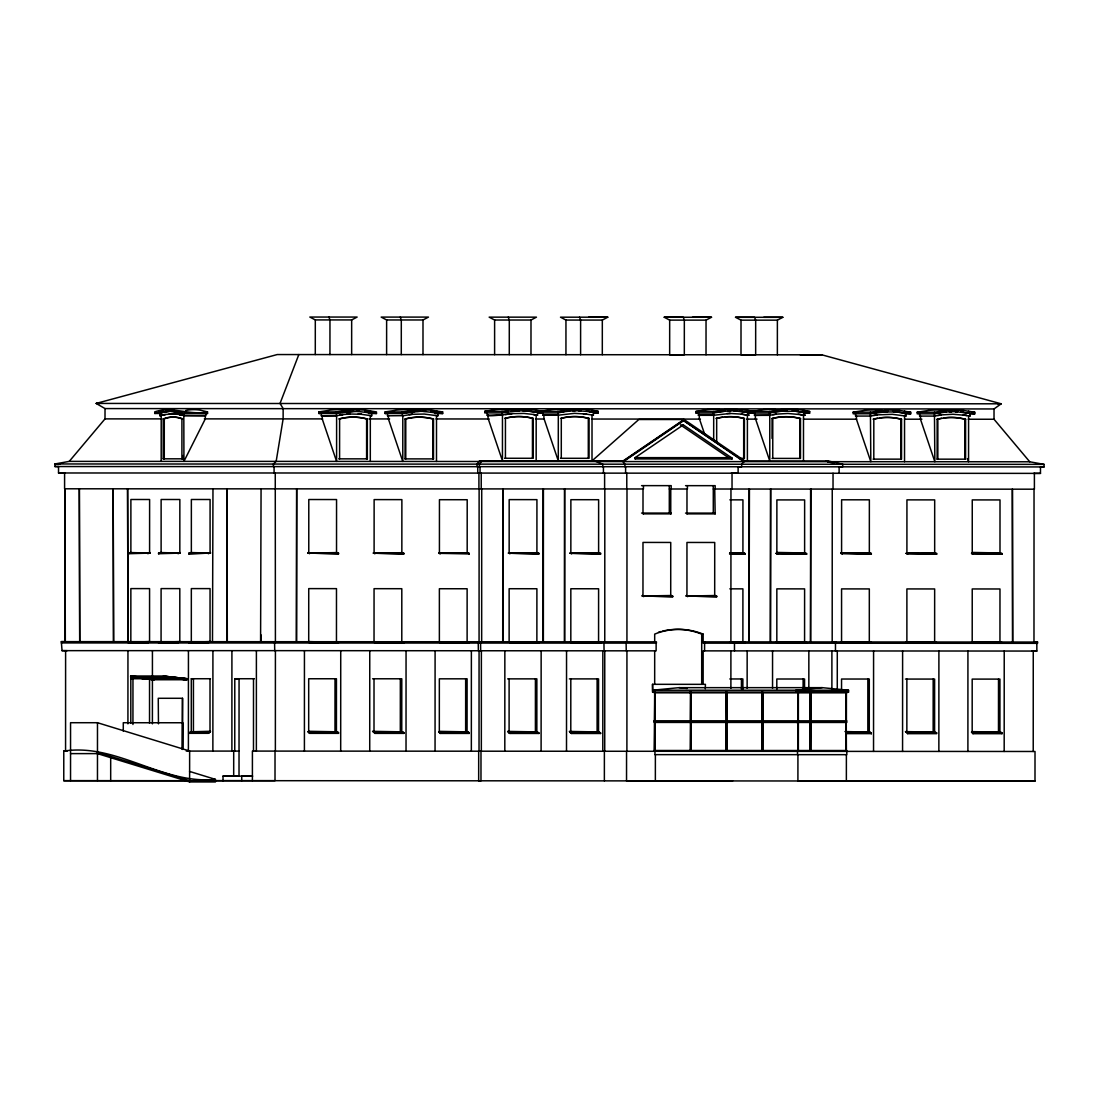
<?xml version="1.0" encoding="UTF-8"?>
<svg xmlns="http://www.w3.org/2000/svg" width="1099" height="1099" viewBox="0 0 1099 1099"><rect width="100%" height="100%" fill="white"/><g stroke="black" fill="none" stroke-linecap="round" stroke-linejoin="round"><path stroke-width="1.5" d="M58.371 466.539L54.95 466.539L54.95 463.957L69.251 461.388L276.165 461.388L1029.749 461.786L1044.05 464.369L1044.05 466.938L1040.629 466.938M65.363 472.982L58.522 472.982L58.522 466.539M67.163 650.663L62.039 650.649L61.324 641.637L65.61 641.637M186.844 780.757L63.769 780.688L63.783 751.084C116.961 742.883 162.638 784.782 215.418 779.37L215.418 781.952L189.619 781.939L97.468 753.612L70.542 753.612M64.594 472.982L64.594 488.794L479.123 488.904L479.068 641.747M64.896 641.637L64.951 488.794L65.322 641.637M65.569 751.084L65.61 650.649M70.542 780.647L70.556 722.716L97.481 722.716L189.632 751.029L189.619 781.939M97.468 780.647L97.481 722.716M69.251 461.388L105.009 418.884L105.023 408.581L96.163 403.429L277.223 354.551L821.846 354.826L1001.175 403.8L994.018 408.952L105.023 408.581M110.683 780.661L110.683 756.991M123.28 731.055L123.28 722.73L182.874 722.757L182.874 749.408M127.924 723.843L127.951 650.649M128.24 642.05L128.24 642.819L147.829 642.833L149.986 641.651L128.24 642.05L149.986 641.651M128.281 553.731L130.438 552.55L150.027 553.099L128.281 553.731L130.438 552.55M163.353 676.132L186.844 678.715L163.627 676.132L130.671 676.132L130.671 677.135L154.148 679.731L154.148 678.715L153.887 679.745L186.844 679.731L186.844 678.715L163.627 676.132L163.353 677.135L186.844 679.731L163.353 677.135M130.808 723.224L130.822 678.742L149.972 678.729M130.836 641.637L130.863 588.597L149.574 588.611L149.56 641.651M130.877 552.55L130.891 499.496L149.615 499.509L149.588 552.563M130.671 676.132L134.023 676.503L130.671 676.132L132.045 676.132L132.045 677.163L153.887 679.745L130.671 677.135L163.627 677.163L185.47 679.745L185.47 678.715L153.887 678.715M132.938 724.488L132.965 678.742L130.822 678.742M147.857 553.745L150.027 552.563M149.533 723.211L149.546 678.729M152.404 723.843L152.431 650.649M161.567 413.471L154.739 413.458L154.739 411.864C172.076 405.792 189.797 415.683 207.519 411.878L207.519 413.471L181.926 413.458L170.263 411.273L170.263 409.68M158.462 723.829L158.256 698.291L182.516 698.291L182.489 749.381M158.476 642.05L158.476 642.819L178.065 642.833L180.236 641.651L158.476 642.05L180.236 641.651M158.517 553.731L160.674 552.55L180.263 553.099L158.517 553.731L160.674 552.55M158.764 410.751L158.764 412.345L154.739 413.458M159.891 415.752L165.18 414.584L159.891 415.752L159.891 413.018L169.905 411.273L158.764 412.345L162.322 412.345M161.072 641.637L161.1 588.597L179.81 588.611L179.796 641.651M161.113 552.55L161.127 499.496L179.851 499.509L179.824 552.563M161.196 461.388L161.21 415.573M162.556 410.037L162.556 411.63L166.1 411.63M164.287 418.898L164.273 458.819L163.202 458.819L163.215 418.898A78.51 43.905 -90 0 1 181.926 418.898L182.997 418.898A78.51 43.905 -90 0 0 164.287 418.898L163.215 418.898M163.627 677.163L163.627 676.132M166.361 409.68L166.361 411.273L173.807 411.273L170.263 411.273M174.054 410.037L174.054 411.63L180.14 412.111M177.846 410.751L177.846 412.345L180.209 412.345M178.093 553.745L180.263 552.563M181.926 413.458L181.926 411.864M181.926 418.898L181.912 458.819L182.983 458.819L182.983 455.494M182.283 749.381L182.516 698.291M188.396 751.084L188.437 650.649M188.712 733.321L190.855 731.783L210.431 731.769L208.302 733.308L188.712 733.321L194.111 732.319M188.726 642.05L188.726 642.819L208.302 642.833L210.472 641.651L188.726 642.05L210.472 641.651M188.753 553.731L190.924 552.55L210.5 553.099L188.753 553.731L210.5 553.099M210.458 678.729L191.308 678.742L191.281 731.783L210.431 731.261M191.322 641.637L191.336 588.597L210.06 588.611L210.033 641.651M191.35 552.55L191.363 499.496L210.088 499.509L210.074 552.563M193.424 731.275L193.438 678.742L191.308 678.742M181.541 415.092L182.255 415.092L179.247 414.584L183.945 415.573L205.293 415.587L205.293 418.884L183.931 461.388L183.821 413.018L207.519 413.471M183.945 415.573L205.884 415.765L205.884 413.032M208.302 733.308L210.431 731.769M208.329 553.745L210.5 552.563M210.005 731.769L210.019 678.729M212.492 641.637L212.972 488.794M212.876 751.084L212.918 650.649M223.015 780.688L223.015 776.128L252.633 776.141M226.889 641.637L226.944 488.794L227.314 641.637M231.889 751.084L231.916 650.649M233.689 776.141L233.702 751.084M234.76 751.084L234.788 678.742L254.377 678.729M241.725 780.688L241.739 776.128L252.413 776.141M252.399 780.688L252.413 751.084L1035.011 751.482L1034.997 781.101L823.755 781.101M253.484 751.084L253.512 678.729M256.369 751.084L256.397 650.649M260.587 641.637L261.067 488.794M261.012 641.637L261.012 634.851M273.39 466.539L273.39 463.957L276.165 461.388L283.13 418.884L283.144 408.581L280.039 403.429L298.832 354.551M274.077 466.539L274.077 472.982L478.917 473.092L478.917 488.904L481.719 488.904L481.664 641.747M274.571 641.637L274.709 650.649L479.068 650.759L479.027 751.194M275.025 751.084L275.011 780.688L214.8 780.688M275.368 751.084L275.409 650.649L62.039 650.649M275.409 642.929L275.258 472.982L58.522 472.982M296.332 641.651L296.675 488.808L296.62 641.651M304.409 751.098L304.437 650.677M308.036 731.797L309.478 733.349L338.506 733.349L338.506 732.58L337.077 731.797L308.036 731.797L309.478 732.58L338.506 732.58M308.077 641.665L338.506 642.104L338.506 642.874L309.465 642.846L308.077 641.665L338.506 642.104M308.132 553.099L337.173 552.591L338.561 553.772L308.132 553.099L338.561 553.772M308.682 731.797L308.695 678.756L336.445 678.756L336.431 731.797L308.874 731.288M308.709 641.665L308.737 588.611L336.486 588.638L336.459 641.692M308.778 552.563L308.792 499.523L336.555 499.55L336.528 552.591M309.478 733.349L309.478 732.58M309.533 553.745L308.132 552.563M315.289 354.565L315.303 319.919L309.822 317.048L357.134 317.062L351.666 319.933L315.303 319.919M368.632 413.512L376.476 413.512L376.476 411.919L364.882 410.078L353.466 409.721L353.466 411.314L336.184 413.499L318.93 413.499L318.93 411.905L330.552 410.064A131.468 108.993 90 0 1 347.6 410.078L350.402 410.435M339.605 415.134L342.998 414.611L336.225 415.779L321.334 415.779L321.334 413.045L338.616 412.606M322.213 415.614L322.213 418.898L336.596 461.429L336.61 415.614L321.334 415.779M329.947 354.565L329.961 319.919L328.903 317.048M334.989 731.288L335.016 678.756M353.466 409.721L336.184 411.905L336.61 415.614M337.077 731.797L338.506 733.349M339.605 418.939L339.591 458.846L338.863 458.846L367.327 458.86L367.341 418.953A78.51 65.088 -90 0 0 339.605 418.939L338.877 418.939A78.51 65.088 -90 0 1 366.613 418.953L367.341 418.953M340.69 751.112L340.731 650.69M342.215 410.779L342.215 412.372L339.811 412.372L359.249 411.314L359.249 409.721M347.834 410.064L347.82 411.672L345.429 411.672M351.653 354.579L351.666 319.933M364.882 410.078L364.882 411.672L376.476 413.512M366.613 418.953L366.599 458.86L367.327 458.86M369.731 751.125L369.759 650.704M370.308 461.443L370.322 415.628L371.696 415.793L371.696 413.059L356.845 411.314M370.5 410.792L370.5 412.386L368.096 412.386M373.358 731.838L374.8 733.376L403.841 733.376L403.841 732.607L402.399 731.838L373.358 731.838L374.8 732.607L403.841 732.607M373.399 641.72L403.828 642.159L403.828 642.929L374.786 642.901L373.399 641.72L403.828 642.159M373.468 553.195L402.495 552.687L403.896 553.869L373.468 553.195L403.896 553.869M374.017 678.784L374.003 731.838L372.561 731.316L401.753 731.838L401.781 678.784L372.588 678.784M374.031 641.72L374.058 588.679L401.808 588.707L401.794 641.747M374.1 552.66L374.127 499.605L401.877 499.633L401.849 552.687M374.8 733.376L374.8 732.607M374.855 553.841L373.468 552.66M434.819 413.554L442.663 413.554L442.663 411.96L431.055 410.119L419.639 409.748L419.639 411.342L402.371 413.526L385.103 413.526L385.103 411.933L396.725 410.106A131.468 108.993 90 0 1 413.787 410.119L416.59 410.477M386.614 354.606L386.628 319.96L381.161 317.089L428.473 317.103L422.991 319.974L386.628 319.96M387.521 415.82L388.4 415.642L388.4 418.939L402.784 461.456L402.797 415.642L387.521 415.82L387.521 413.087L404.803 412.633M400.311 731.316L400.338 678.784M401.286 354.606L401.3 319.96L400.228 317.089M409.171 414.653L412.578 414.282L402.399 415.82L402.371 411.933L419.639 409.748M403.841 733.376L402.399 731.838M433.501 458.901L405.05 458.887L405.064 418.966L405.778 418.966A78.51 65.088 -90 0 1 433.514 418.98L433.501 458.901L432.786 458.901L432.8 418.98L433.514 418.98M405.778 418.966L405.765 458.887L405.05 458.887M406.026 751.153L406.053 650.718M408.388 410.82L408.388 412.413L405.998 412.413L414.007 411.699L414.007 410.106M422.991 354.62L422.991 319.974M425.423 409.748L425.423 411.356L417.249 411.342M431.055 410.119L431.055 411.713L442.663 413.554M435.053 751.166L435.094 650.745M436.495 461.47L436.509 415.669L437.869 415.834L437.869 413.1L423.033 411.356M436.674 410.834L436.674 412.427L434.284 412.427M438.693 731.865L440.122 733.418L469.163 733.418L469.163 732.648L467.721 731.865L438.693 731.865L440.122 732.648L469.163 732.648M438.721 641.789L467.748 641.816L438.721 641.789L469.149 642.228L469.149 642.997L440.122 642.97L440.122 642.187M438.789 553.292L467.817 552.77L469.218 553.951L438.789 553.292L469.218 553.182M439.325 731.865L439.353 678.825L467.102 678.825L467.075 731.865L439.518 731.357M439.366 641.789L439.38 588.734L467.13 588.762L467.116 641.816M439.421 552.742L439.449 499.702L467.199 499.729L467.185 552.77M440.122 733.418L440.122 732.648M440.177 553.923L438.789 552.742M465.646 731.357L465.66 678.825M467.721 731.865L469.163 733.418M467.817 552.77L469.218 553.951M471.347 751.18L471.375 650.759M477.048 466.649L477.048 464.066L479.604 460.824L623.188 460.879L684.045 419.502L744.861 460.948L744.545 461.621L683.317 420.395L622.79 461.553L624.919 464.135L624.919 466.704L1044.05 466.938M477.749 466.649L477.735 473.078L481.225 473.092L481.225 488.904L643.437 488.973L643.437 485.634M478.23 641.747L478.367 650.759L481.376 650.759L481.335 751.194M478.683 751.194L478.669 780.798L480.977 780.798L480.991 751.194M479.356 466.649L479.356 464.066L482.131 460.824M480.043 466.649L480.043 473.078L626.787 473.147L626.787 488.973M480.538 641.747L480.675 650.759L656.13 650.842L656.13 643.121M512.038 409.377A131.468 108.993 90 0 0 496.391 409.487L484.769 411.314L484.769 412.908L502.037 412.908L519.305 410.724L519.305 409.13L536.339 410.215L542.329 411.328L542.329 412.936L525.088 410.738L511.269 411.081L513.673 411.081L513.673 409.487L519.305 409.13M505.444 414.543C527.671 411.479 487.091 417.565 487.187 415.188L487.187 412.455M488.066 415.024L488.066 418.307L502.449 460.838L502.463 415.024L487.187 415.188M494.605 354.661L494.619 320.015L489.151 317.144L536.463 317.158L530.996 320.029L494.619 320.015M513.673 409.487L502.037 411.314L502.463 415.024M502.724 641.761L502.779 488.918M503.012 641.761L503.067 488.918M504.812 751.194L504.853 650.773M505.43 458.269L505.444 418.348A78.51 65.088 -90 0 1 533.18 418.362L533.166 458.283L504.716 458.269M508.054 410.202L508.054 411.795L503.26 412.235M508.452 732.442L537.48 731.907L538.922 733.445L509.895 733.445L508.452 732.442L537.48 732.442L538.922 733.445M508.48 641.761L537.521 641.789L508.48 641.761L538.908 642.201L538.908 642.97L509.881 642.942L509.881 642.173M508.521 553.209L537.548 552.701L538.95 553.882L508.521 553.209L538.95 553.882M509.112 678.866L509.098 731.907L507.656 731.385L536.848 731.907L536.861 678.866L507.669 678.866M509.125 641.761L509.139 588.721L536.903 588.748L536.875 641.789M509.153 552.673L509.18 499.619L536.93 499.647L536.916 552.701M509.277 354.661L509.29 320.015L508.219 317.144M509.895 733.445L508.452 731.907M509.909 553.855L508.521 552.673M525.088 410.738L525.088 409.13M530.735 409.501L530.721 411.095L522.698 410.738M530.982 354.675L530.996 320.029M532.452 458.283L532.466 418.362L533.18 418.362M535.405 731.385L535.419 678.866M536.161 460.852L536.175 415.037L533.674 414.557L537.535 415.216L537.535 412.482L528.331 411.095M536.339 410.215L536.339 411.809L533.949 411.809M541.106 751.221L541.148 650.8M543.071 641.789L543.126 488.945M583.212 413.691L586.619 414.076L574.434 413.348L557.921 415.23L543.03 415.23L543.03 412.496M543.359 641.789L543.414 488.945M543.909 415.051L543.909 418.348L558.292 460.866L558.306 415.051L543.03 415.23M593.474 412.963L598.172 412.963L598.172 411.369C584.943 408.416 571.109 408.43 557.88 411.342L558.306 415.051M561.287 458.297L561.301 418.376A78.51 65.088 -90 0 1 589.037 418.389L589.023 458.31L560.559 458.297M563.911 410.229L563.911 411.823L557.88 412.936L537.617 412.936M564.419 641.789L564.474 488.945M564.707 641.789L564.762 488.945M565.944 354.702L565.958 320.056L560.49 317.185L607.788 317.199L602.321 320.07L565.958 320.056M566.507 751.235L566.548 650.814M559.116 412.262L569.516 411.108L569.516 409.515M570.147 732.484L599.175 731.934L600.617 733.486L571.59 733.486L570.147 732.484L599.175 732.484L600.617 733.486M570.175 641.802L571.576 642.984L600.603 643.011L599.216 641.83L570.175 641.802L595.795 642.365M570.216 553.278L599.243 552.77L600.645 553.951L570.216 553.278L600.645 553.951M570.807 678.894L570.793 731.934L569.351 731.426L598.543 731.934L598.557 678.894L569.364 678.894M570.821 641.802L570.834 588.748L598.598 588.776L598.57 641.83M570.848 552.728L570.876 499.688L598.625 499.715L598.612 552.77M571.59 733.486L570.147 731.934M571.604 553.91L570.216 552.728M575.162 409.158L575.162 410.765L567.125 411.108L569.516 411.108M580.602 354.702L580.615 320.056L579.558 317.185M580.945 409.171L580.945 410.765L572.758 410.751M586.578 409.529L586.578 411.122L598.172 412.963M588.295 458.31L588.308 418.389L589.037 418.389M592.196 410.243L592.196 411.837L578.541 410.765M684.045 419.502L638.835 419.502L592.004 460.879L592.018 415.079L593.391 415.243L593.391 412.51L589.792 411.837M597.1 731.426L597.114 678.894M602.307 354.716L602.321 320.07M602.802 751.249L602.843 650.828M603.433 473.147L603.433 466.704L54.95 466.539M603.928 641.816L604.065 650.828M604.368 780.867L604.381 751.249M604.615 488.973L604.615 473.147M604.725 751.249L604.766 650.828M604.766 641.816L604.821 488.973M626.238 650.828L626.1 641.816M626.554 751.249L626.54 780.867L732.635 780.922M626.897 751.249L626.938 650.828M626.938 641.816L626.993 488.973M732.016 458.984L635.167 458.929L635.167 457.637L683.317 424.901L731.439 457.692L732.016 458.984L732.016 457.692L635.167 457.637M635.744 457.637L635.167 458.929M642.324 596.015L671.365 595.507L672.753 596.688L642.324 596.015L672.753 596.688M642.97 595.479L642.984 542.425L670.733 542.453L670.72 595.507M643.011 488.973L642.997 513.851L671.187 513.865L671.187 513.082L641.555 513.068M643.423 513.851L643.423 513.068M643.726 596.647L642.324 595.466M652.545 692.04L652.545 684.32L652.682 690.213L679.045 687.658L822.176 687.658L848.538 690.241L848.538 692.068L652.545 692.04L654.674 692.04L654.221 751.263L654.221 750.493L846.024 750.521L846.038 722.455L796.569 722.455M846.051 692.837L846.038 720.903L654.235 720.889L654.235 722.428L798.217 722.428M654.248 692.04L654.248 692.81L846.834 692.837L846.834 692.068M654.647 750.493L654.812 722.428M654.661 720.889L654.812 692.81M654.674 684.32L654.688 650.842M654.688 641.83L654.688 634.109A92.289 76.518 90 0 1 703.154 634.137L703.154 643.149L1037.552 643.327L1037.552 642.05L703.154 641.857L704.885 641.857L704.885 643.149M654.949 751.263L654.949 754.642L846.807 754.67L846.807 750.521L845.818 750.521M655.004 750.493L655.018 722.428M655.018 720.889L655.031 692.81M655.073 751.263L655.1 692.04M655.361 780.881L655.375 754.642M669.305 513.082L669.318 485.648M669.676 320.111L669.662 354.757L684.32 354.757L684.334 320.111L683.276 317.24L664.208 317.24L669.676 320.111L706.039 320.125L711.52 317.254L664.208 317.24M670.747 513.865L670.761 489M671.187 489L671.187 485.648L641.569 485.634M686.298 596.043L715.339 595.521L716.727 596.702L686.298 596.043L716.727 596.702M686.944 595.493L686.957 542.453L714.721 542.48L714.693 595.521M685.529 513.096L715.161 513.109L715.161 513.879L686.971 513.865L686.985 489M687.411 513.096L686.971 513.865M687.411 485.662L687.411 489L669.318 489M687.699 596.675L686.298 595.493M690.076 751.263L690.076 750.493M690.09 722.428L690.09 720.889L691.092 720.889L691.092 692.81M690.103 692.81L690.103 692.04M690.364 750.493L690.515 721.658M690.378 720.889L690.529 692.81M690.57 750.493L690.667 722.428M690.584 720.889L690.667 692.81M690.928 751.263L690.955 692.04M691.079 750.493L691.092 722.428M736.33 409.24L736.33 410.847L733.926 410.847L753.557 413.045L753.557 411.452L747.581 410.325L730.547 409.24L724.9 409.597L724.9 411.191L713.265 413.018L695.997 413.018L696.01 411.424L707.619 409.597A131.468 108.993 90 0 1 719.048 409.24M726.892 413.526L730.313 413.43L713.306 415.312L698.414 415.312L698.414 412.578L695.997 413.018M713.677 440.589L713.691 415.134L699.294 415.134L699.294 418.431L704.624 434.174M701.698 684.347L701.712 634.137A92.289 76.518 90 0 0 662.518 631.142M703.14 684.347L703.154 650.869L1036.838 651.061L1036.838 643.327M704.583 650.869L704.596 643.149M705.27 688.771L705.421 684.347L652.545 684.32M706.025 354.771L706.039 320.125M713.292 513.109L713.292 485.676M724.9 409.597L713.265 411.424L713.691 415.134M714.735 489.014L715.161 513.879M715.161 489.014L715.174 485.676L685.542 485.662M716.672 441.743L716.685 418.458A78.51 65.088 -90 0 1 744.421 418.472L744.394 458.393L738.789 458.393M719.296 410.312L719.296 411.905L714.501 412.345M725.931 751.263L725.931 750.493M725.944 722.428L725.944 720.889L726.947 720.889M725.958 692.81L725.958 692.04M726.219 750.493L726.233 722.428M726.233 720.889L726.233 692.81M726.425 750.493L726.37 722.428M726.439 720.889L726.384 692.81M726.645 750.493L726.521 722.428M726.659 720.889L726.521 692.81M726.782 751.263L726.81 692.04M716.891 411.905L730.547 410.834L730.547 409.24M730.89 688.331L730.904 650.883M730.904 641.871L730.959 489.028M732.03 489.028L732.03 473.202M734.475 650.883L734.475 643.162M735.19 643.162L735.19 641.871L730.079 641.871M738.116 466.773L738.116 473.202L625.606 473.147L625.619 466.704L602.747 466.704L602.747 464.135L594.532 460.879M741.014 320.152L741.001 354.798L755.659 354.798L755.672 320.152L754.615 317.281L735.533 317.281L741.014 320.152L777.378 320.152L782.845 317.295L735.533 317.281M741.427 689.142L741.427 678.962M741.962 409.611L741.962 411.205L739.558 411.205L748.776 412.592L748.762 415.326L741.509 414.158L748.762 415.326M742.869 689.238L742.869 678.962L729.818 678.962M742.883 641.898L742.91 588.858L729.846 588.844M742.924 552.921L742.938 499.866L729.873 499.853M743.528 642.448L729.818 641.885M743.556 552.921L744.957 554.102L743.556 552.921L729.86 552.907M743.68 458.393L743.693 418.472A78.51 65.088 -90 0 0 725.175 416.864M743.528 641.898L744.916 643.08L732.964 643.066M747.141 688.345L747.155 650.896M747.389 460.962L747.402 415.161M747.581 410.325L747.567 411.919L745.177 411.919M749.133 489.041L749.078 641.885L749.422 489.041M772.776 414.68L776.169 414.172L769.396 415.34L754.505 415.34L754.505 412.606L752.101 413.045M755.384 415.161L755.384 418.458L769.767 460.976L769.781 415.161L754.505 415.34M761.786 751.263L761.786 750.493M761.799 722.428L761.799 720.889L762.802 720.889L762.802 692.81M761.813 692.81L761.813 692.04M762.074 750.493L762.088 722.428M762.088 720.889L762.088 692.81M762.28 750.493L762.363 722.428M762.294 720.889L762.376 692.81M762.637 751.263L762.665 692.04M762.788 750.493L762.802 722.428M803.383 413.073L809.661 413.073L809.661 411.479C796.432 408.526 782.598 408.54 769.355 411.452L769.781 415.161M770.481 489.055L770.426 641.898L770.77 489.055M772.048 438.446L772.061 418.499L772.776 418.499A78.51 65.088 -90 0 1 800.512 418.513L800.498 458.42L772.034 458.407M772.542 688.359L772.556 650.91M772.762 458.407L772.776 418.499M775.386 410.339L775.386 411.933L769.355 413.045L747.279 413.045M776.182 642.448L805.224 641.94L806.611 643.121L777.584 643.08L776.182 641.898M776.224 553.498L805.251 552.976L806.652 554.157L776.224 553.498L806.652 554.157M776.814 689.265L776.814 679.003L804.564 679.003L804.564 689.265M776.828 641.912L776.842 588.858L804.605 588.885L804.578 641.94M776.856 552.948L776.883 499.908L804.633 499.935L804.619 552.976L777.048 552.44M777.364 354.812L777.378 320.152M777.611 554.13L776.224 552.948M781.004 409.625L781.004 411.218L770.591 412.386M772.982 411.933L786.637 410.875L786.637 409.268M792.42 409.281L792.42 410.875L809.661 413.073M797.503 754.642L797.503 750.493L798.204 750.493M797.503 722.428L798.217 720.889M797.517 692.81L797.517 692.04M797.929 754.642L797.915 780.881L846.367 780.908L846.381 754.67M797.929 751.263L797.943 692.04M797.998 750.493L798.011 722.428M798.011 720.889L798.011 692.81M798.053 409.639L798.053 411.232L778.6 411.218M798.355 751.263L798.369 692.04M799.77 458.42L799.784 418.513L800.512 418.513M803.122 689.169L803.122 679.003M803.479 461.003L803.493 415.188L804.866 415.353L804.866 412.62L795.662 411.232M803.671 410.353L803.671 411.946L801.267 411.946M808.837 688.386L808.85 650.938M810.251 751.29L810.265 692.068M810.32 750.521L810.403 722.455M810.334 720.903L810.416 692.837M810.609 489.082L810.554 641.926L810.897 489.082M810.526 750.521L810.609 722.455M810.54 720.903L810.622 692.837M810.815 750.521L810.828 722.455M810.828 720.903L810.842 692.837M811.103 751.29L811.103 750.521M811.117 692.837L811.117 692.068M741.701 460.962L828.399 461.003L842.699 464.259L842.699 466.841L840.392 466.841M831.888 690.103L831.902 650.951M832.19 641.94L832.245 489.096M833.028 489.096L833.042 473.271M835.474 650.951L835.474 643.217M836.202 643.217L836.202 641.94L833.894 641.94M837.273 690.103L837.287 650.951M839.114 473.271L839.114 466.841M840.914 642.489L869.955 641.967L871.342 643.149L842.315 643.121L840.914 641.94M840.955 553.388L869.982 552.879L871.383 554.061L840.955 553.388L871.383 554.061M841.546 691.01L841.546 679.031L869.295 679.031L869.282 732.085L844.98 731.563M841.559 641.94L841.573 588.899L869.323 588.927L869.309 641.967M841.587 552.852L841.614 499.798L869.364 499.825L869.336 552.879M842.342 554.02L840.955 552.838M845.955 751.29L845.983 692.068M846.409 692.837L846.395 720.903M881.81 410.367A131.468 108.993 90 0 0 864.762 410.353L853.14 412.18L853.14 413.774L870.408 413.774L887.676 411.589L887.676 409.996L899.092 410.367L910.7 412.207L910.7 413.801L904.422 413.801M873.815 415.408L877.208 414.9L870.435 416.068L855.558 416.068L855.558 413.334M867.839 731.563L867.853 679.031M869.913 732.085L871.356 733.624L869.913 732.085L846.422 732.085M870.408 413.774L870.408 412.18L887.676 409.996M873.54 751.4L873.581 650.965M873.801 459.135L873.815 419.214A78.51 65.088 -90 0 1 901.551 419.227L901.537 459.148L873.087 459.135M876.425 412.661L876.425 411.067M882.044 410.353L882.044 411.946L875.436 412.482M893.46 409.996L893.46 411.603L910.7 413.801M899.092 410.367L899.092 411.96L879.64 411.946M900.823 459.148L900.837 419.227A78.51 65.088 -90 0 0 879.997 417.867M902.567 751.414L902.609 650.993M904.532 461.717L904.546 415.917L905.906 416.081L905.906 413.348L896.702 411.96M904.711 411.081L904.711 412.674L902.32 412.674M906.208 732.113L907.65 733.665L936.678 733.665L936.678 732.896L935.235 732.113L906.208 732.113L907.65 732.896L936.678 732.896M906.235 642.517L935.276 642.008L936.664 643.19L907.637 643.162L906.235 641.981M906.277 553.456L935.304 552.934L936.705 554.116L906.277 553.456L936.705 554.116M906.867 679.072L906.854 732.113L905.411 731.604L934.603 732.113L934.617 679.072L905.425 679.072M906.881 641.981L906.895 588.927L934.658 588.954L934.631 642.008M906.909 552.907L906.936 499.866L934.686 499.894L934.672 552.934M907.664 554.088L906.277 552.907M907.65 733.665L907.65 732.896M945.854 410.394A131.468 108.993 90 0 0 928.806 410.38L917.184 412.221L917.184 413.815L934.452 413.815L946.088 411.988L946.088 410.38L951.72 410.037L963.136 410.394L974.744 412.235L974.744 413.828L970.032 413.828M937.859 415.449L941.252 414.927L934.48 416.095L919.602 416.095L919.602 413.361M933.161 731.604L933.175 679.072M946.088 410.38L934.452 412.221L934.851 461.745L920.467 419.214L920.481 415.93L919.602 416.095M937.145 419.255L937.859 419.255A78.51 65.088 -90 0 1 965.595 419.269L965.581 459.176L937.131 459.162L937.145 419.255A78.51 65.088 -90 0 1 941.719 418.252M937.859 419.255L937.845 459.162L937.131 459.162M938.862 751.428L938.903 651.006M940.469 411.095L940.469 412.688L934.48 413.361M940.881 412.345L951.72 411.63L951.72 410.037M974.744 413.828L955.113 411.63L957.504 411.63L957.504 410.037M963.136 410.394L963.136 411.988L960.746 411.988L969.95 413.375L969.95 416.109L968.59 415.944L968.562 461.759L967.505 458.613M944.041 417.908A78.51 65.088 -90 0 1 964.881 419.269L964.867 459.176L965.581 459.176M967.903 751.441L967.931 651.02M968.755 411.108L968.755 412.702L966.364 412.702M971.53 732.154L972.972 733.692L1002 733.692L1002 732.923L1000.571 732.154L971.53 732.154L972.972 732.923L1002 732.923M971.571 642.544L1000.598 642.022L1002 643.203L972.958 643.176L971.571 641.995M971.598 553.498L1000.626 552.989L1002.027 554.171L971.598 553.498L1002.027 554.171M972.175 732.154L972.189 679.1L999.939 679.1L999.925 732.154L972.368 731.632M972.203 641.995L972.23 588.954L999.98 588.982L999.953 642.022M972.244 552.962L972.258 499.908L1000.008 499.935L999.994 552.989L972.436 552.44M972.972 733.692L972.972 732.923M973 554.13L971.598 552.948M1029.749 461.786L994.018 419.255L994.018 408.952M998.483 731.632L998.51 679.1M1000.571 732.154L1002 733.692M1004.184 751.469L1004.225 651.034M1033.225 751.482L1033.252 651.061M1033.98 642.036L1034.035 489.192M1034.393 473.381L1034.393 489.192L713.292 489.014M1033.623 473.381L1040.478 473.381L1040.478 466.938M684.045 420.395L623.504 461.553L623.188 460.879M698.414 415.312L699.294 415.134M855.558 416.068L856.437 415.889L856.423 419.186L870.82 461.704L870.435 413.334L874.035 412.661M185.649 410.518L188.176 410.051A131.468 73.523 -90 0 1 199.675 410.051L207.519 411.878M318.93 413.499L321.334 413.045M385.103 413.526L387.521 413.087M540.626 411.342L552.234 409.515A131.468 108.993 90 0 1 566.48 409.295M752.101 411.452L763.723 409.625A131.468 108.993 90 0 1 775.138 409.281M164.465 414.584L173.065 413.87L169.067 413.966L169.782 413.966M342.503 414.611L349.812 414.007L346.391 414.241M775.674 414.172L787.859 413.471L801.487 414.694L798.094 414.186M876.727 414.9L892.319 414.296L905.906 416.081M940.771 414.927L952.943 414.227L966.571 415.463L963.177 414.941M822.176 687.658L795.813 690.213L795.813 692.04L848.538 692.068M412.098 414.282L424.283 414.048L437.869 415.834M511.763 413.65L523.948 413.43L534.155 414.557M349.331 414.007L361.516 414.254L358.109 414.007M588.721 317.199L607.788 317.199M692.439 317.254L711.52 317.254M763.778 317.295L782.845 317.295M800.251 354.826L821.846 354.826M99.583 403.429L96.163 403.429L1001.175 403.8L997.768 403.8M736.33 410.847L728.142 410.834L730.547 410.834M784.233 410.875L786.637 410.875M722.51 411.191L724.9 411.191M484.769 411.314L502.037 411.314M537.617 411.328L557.88 411.342M593.474 411.369L598.172 411.369M696.01 411.424L713.265 411.424M747.279 411.452L769.355 411.452M803.383 411.479L809.661 411.479M957.504 411.63L949.33 411.63L951.72 411.63M885.286 411.589L887.676 411.589M318.93 411.905L336.184 411.905M385.103 411.933L402.371 411.933M439.518 411.96L442.663 411.96M943.684 411.988L946.088 411.988M853.14 412.18L870.408 412.18M907.554 412.207L910.7 412.207M917.184 412.221L934.452 412.221M971.598 412.235L974.744 412.235M368.385 413.059L371.696 413.059M434.558 413.1L437.869 413.1M176.953 414.199L177.681 414.199L174.659 413.966L179.975 414.584M162.171 415.092L162.886 415.092M505.444 418.348L504.729 418.348A78.51 65.088 -90 0 1 532.466 418.362M716.685 418.458L715.957 418.458A78.51 65.088 -90 0 1 722.854 417.112M743.693 418.472L744.421 418.472M105.009 418.884L161.539 418.884M204.345 418.884L322.625 418.898M368.989 418.925L389.596 418.939M435.96 418.953L489.192 418.98M535.556 419.007L544.129 419.021M592.21 419.035L700.393 419.104M746.757 419.117L757.06 419.131M803.424 419.159L856.657 419.186M904.724 419.2L921.896 419.214M968.26 419.241L994.018 419.255M873.815 419.214L873.101 419.214A78.51 65.088 -90 0 1 877.675 418.224M900.837 419.227L901.551 419.227M964.881 419.269L965.595 419.269M683.317 424.901L680.446 424.901L728.568 457.692M163.202 458.819L182.983 458.819M825.871 461.003L828.399 461.003M1044.05 464.369L54.95 463.957L60.074 463.97M842.699 464.259L837.218 463.682M738.281 466.773L741.688 466.773L741.688 464.19L743.831 461.621L683.317 420.395M731.288 473.202L1040.478 473.381M701.712 634.137L703.154 634.137M61.324 641.637L656.419 641.83L656.419 643.121L61.324 642.929M1034.145 642.05L1037.552 642.05M1031.686 651.061L1036.838 651.061M234.788 678.742L239.06 678.742L239.019 776.141L223.015 776.128M652.545 690.213L848.538 690.241M654.235 720.889L655.238 720.889M810.114 720.903L811.117 720.903L811.117 722.455L810.114 722.455M845.832 720.903L846.821 720.903L846.821 722.455L845.832 722.455M654.235 721.658L845.969 721.686M846.257 722.455L846.381 750.521M188.712 732.552L208.302 732.538M398.978 732.374L402.399 732.374M509.895 732.676L538.922 732.676M571.59 732.703L600.617 732.703M845.735 732.854L871.356 732.854M845.735 733.624L871.356 733.624M186.253 751.084L239.032 751.084M63.783 751.084L67.204 751.084M97.468 753.612L100.778 753.612M63.769 780.688L185.635 780.688M1034.997 781.101L189.619 780.647L97.468 752.32M842.342 553.25L871.383 553.278M907.664 553.319L936.705 553.346M973 553.36L1002.027 553.388M188.753 552.948L208.343 552.962M309.533 552.976L338.561 553.003M374.855 553.058L403.896 553.085M509.909 553.072L538.95 553.113M571.604 553.14L600.645 553.168M729.585 553.305L744.957 553.319M777.611 553.36L806.652 553.388M128.281 552.948L150.027 553.099M158.517 552.948L180.263 553.099M729.901 553.443L743.556 553.456M729.585 554.075L744.957 554.102M643.726 595.878L672.753 595.905M687.699 595.905L716.727 595.933M777.584 642.311L806.611 642.338M842.315 642.352L871.342 642.379M907.637 642.379L936.664 642.42M972.958 642.407L1002 642.434M571.576 642.201L600.603 642.242M729.557 642.297L744.916 642.311M729.818 413.43L742.004 414.158M171.362 413.87L175.373 413.966M679.045 687.658L687.287 688.469M361.035 414.254L371.696 415.793M143.942 677.602L150.577 678.344L143.804 677.52M132.045 676.132L140.438 677.121M536.175 415.037L537.535 415.216M586.124 414.076L593.391 415.243M827.684 461.965L834.031 463.119M966.09 415.463L969.95 416.109M801.006 414.694L804.866 415.353M537.521 641.789L538.908 642.201M467.748 641.816L469.149 642.228M189.55 771.429L215.418 779.37M658.507 632.241A92.289 76.518 90 0 1 661.172 631.485M405.064 418.966A78.51 65.088 -90 0 1 432.8 418.98M560.572 418.376A78.51 65.088 -90 0 1 588.308 418.389M772.061 418.499A78.51 65.088 -90 0 1 799.784 418.513M79.348 488.794L79.719 641.637L79.348 488.794M113.183 488.794L113.554 641.637L113.183 488.794M127.594 488.794L127.965 641.637L127.594 488.794M1012.399 489.192L1012.632 642.036L1012.399 489.192M163.627 676.627L132.045 676.627L153.887 679.209L185.47 679.209L163.627 676.627"/></g></svg>
